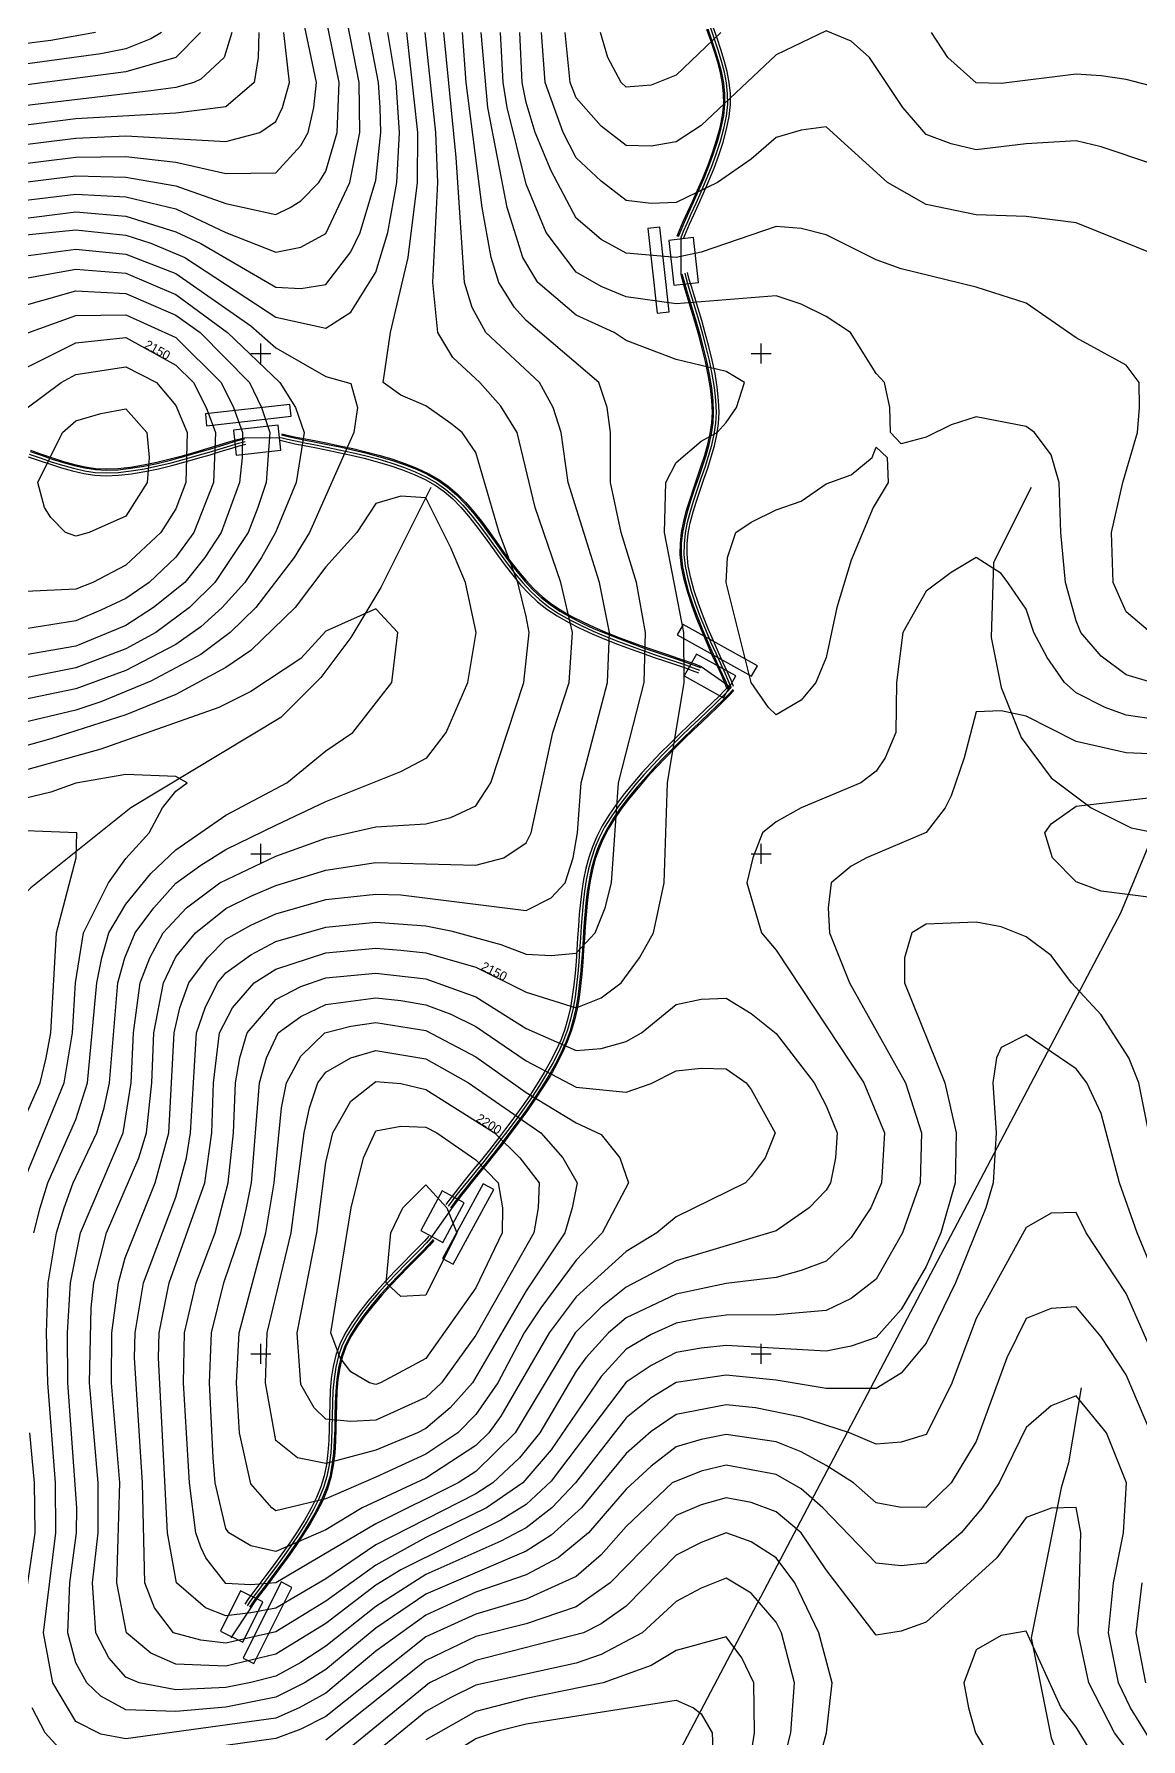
# Model space of a CAD drawing. Header units: metres. Extents: x 732250 to 738810, y 4346021 to 4350226.
# Drawn here: x 735273 to 736380, y 4347115 to 4348819 of the extents above; entities that cross this region are included whole.
import ezdxf
from ezdxf.enums import TextEntityAlignment as Align

# ---------------------------------------------------------------- set-up
doc = ezdxf.new("R2010")
doc.units = ezdxf.units.M
for name, color, linetype in [('BLADE-LAYDOWN', 252, 'Continuous'), ('CRANE-HARDSTAND', 30, 'Continuous'), ('GRID-COORDINATES', 8, 'Continuous'), ('LICENCE-AREA-BOUNDARY', 1, 'Continuous'), ('MV-CABLE-33KV', 1, 'Continuous'), ('ROAD-ACCESS-5.5M', 41, 'Continuous'), ('STREAM', 150, 'Continuous'), ('TOPO-CONTOUR-MAJOR', 8, 'Continuous'), ('TOPO-CONTOUR-MINOR', 252, 'Continuous'), ('TOPO-TEXT', 8, 'Continuous'), ('TRACK-EDGE', 41, 'Continuous')]:
    doc.layers.add(name, color=color, linetype=linetype)

msp = doc.modelspace()

# ---------------------------------------------------------------- linework, layer by layer
at = {"layer": 'BLADE-LAYDOWN'}
for points in [[(735908.1, 4348541.7), (735898.7, 4348626.2), (735886.8, 4348624.9), (735896.2, 4348540.4)], [(735445.7, 4348427.9), (735530.2, 4348437.3), (735528.9, 4348449.2), (735444.4, 4348439.8)], [(735916.3, 4348218.7), (735990.6, 4348177.4), (735996.5, 4348187.9), (735922.2, 4348229.2)], [(735722.3, 4347670.1), (735681.6, 4347595.4), (735692.1, 4347589.7), (735732.8, 4347664.3)], [(735520.3, 4347271.9), (735482.3, 4347195.9), (735493, 4347190.5), (735531, 4347266.5)]]:
    msp.add_lwpolyline(points, close=True, dxfattribs=at)
at = {"layer": 'CRANE-HARDSTAND'}
for points in [[(735937.6, 4348571.2), (735932.6, 4348615.9), (735907.7, 4348613.1), (735912.7, 4348568.4)], [(735475.2, 4348398.4), (735519.9, 4348403.4), (735517.1, 4348428.3), (735472.4, 4348423.3)], [(735923.3, 4348177.7), (735962.6, 4348155.8), (735974.8, 4348177.7), (735935.4, 4348199.5)], [(735681.3, 4347662.8), (735659.7, 4347623.3), (735681.7, 4347611.3), (735703.2, 4347650.8)], [(735479.6, 4347263.2), (735459.5, 4347222.9), (735481.9, 4347211.8), (735502, 4347252)]]:
    msp.add_lwpolyline(points, close=True, dxfattribs=at)
at = {"layer": 'GRID-COORDINATES'}
for p, q in [((735500, 4348490), (735500, 4348510)), ((736000, 4348490), (736000, 4348510)), ((735490, 4348500), (735510, 4348500)), ((735990, 4348500), (736010, 4348500)), ((735500, 4347990), (735500, 4348010)), ((736000, 4347990), (736000, 4348010)), ((735490, 4348000), (735510, 4348000)), ((735990, 4348000), (736010, 4348000)), ((735490, 4347500), (735510, 4347500)), ((735500, 4347490), (735500, 4347510)), ((735990, 4347500), (736010, 4347500)), ((736000, 4347490), (736000, 4347510))]:
    msp.add_line(p, q, dxfattribs=at)
at = {"layer": 'LICENCE-AREA-BOUNDARY'}
msp.add_lwpolyline([(734285.3, 4348932.5), (734085.3, 4347582.5), (734070, 4347466), (734085.3, 4347349.5), (734130.3, 4347241), (734201.8, 4347147.8), (734295, 4347076.3), (734403.5, 4347031.3), (735353.5, 4346781.3), (735470, 4346766), (735586.5, 4346781.3), (735695, 4346826.3), (735788.2, 4346897.8), (735859.7, 4346991), (736359.7, 4347941), (736404.7, 4348049.5)], dxfattribs=at)
at = {"layer": 'MV-CABLE-33KV'}
for points in [[(735916.3, 4348617.5), (735918.8, 4348623.9), (735922.3, 4348632), (735926.6, 4348641.4), (735931.4, 4348651.9), (735936.5, 4348663.2), (735941.7, 4348675.3), (735946.7, 4348687.8), (735951.5, 4348700.5), (735955.6, 4348713.3), (735959, 4348725.9), (735961.5, 4348738), (735962.7, 4348749.4), (735962.6, 4348759.6), (735961.5, 4348770), (735959.5, 4348780.5), (735956.7, 4348791.2), (735953.4, 4348802.1), (735949.7, 4348813), (735945.9, 4348824)], [(735966.3, 4348164.5), (735963.8, 4348170.9), (735960.4, 4348178.8), (735956.1, 4348188.1), (735951.3, 4348198.6), (735946.2, 4348210), (735941, 4348222.2), (735935.8, 4348234.9), (735931, 4348247.9), (735926.7, 4348261), (735923.2, 4348274), (735920.6, 4348286.8), (735919.3, 4348299), (735919.4, 4348310.1), (735920.6, 4348321.2), (735922.7, 4348332.3), (735925.6, 4348343.4), (735929, 4348354.5), (735932.7, 4348365.6), (735936.5, 4348376.6), (735940.3, 4348387.6), (735943.8, 4348398.5), (735946.8, 4348409.4), (735949.2, 4348420.1), (735950.8, 4348430.7), (735951.4, 4348441.2), (735950.9, 4348453), (735949.5, 4348465.5), (735947.3, 4348478.6), (735944.5, 4348492), (735941.3, 4348505.3), (735937.8, 4348518.5), (735934.2, 4348531.2), (735930.6, 4348543.1), (735927.3, 4348554.1), (735924.3, 4348564), (735921.8, 4348572.5), (735920.1, 4348579.2), (735920, 4348616)], [(735521, 4348419.9), (735527.4, 4348418.2), (735535.3, 4348416.5), (735544.6, 4348414.6), (735555.2, 4348412.6), (735566.7, 4348410.3), (735578.9, 4348407.8), (735591.7, 4348405), (735604.8, 4348401.9), (735618, 4348398.4), (735631, 4348394.6), (735643.7, 4348390.2), (735655.9, 4348385.4), (735667.3, 4348380.1), (735677.8, 4348374.1), (735687.3, 4348367.3), (735696.3, 4348359.6), (735704.7, 4348351), (735712.7, 4348341.9), (735720.4, 4348332.3), (735727.8, 4348322.3), (735735.1, 4348312.2), (735742.3, 4348302.2), (735749.6, 4348292.2), (735757.1, 4348282.6), (735764.7, 4348273.4), (735772.7, 4348264.8), (735781, 4348257), (735789.8, 4348250), (735799.5, 4348243.7), (735810.2, 4348237.5), (735821.7, 4348231.7), (735833.8, 4348226.1), (735846.2, 4348220.8), (735858.8, 4348215.8), (735871.4, 4348211.1), (735883.6, 4348206.8), (735895.4, 4348202.7), (735906.5, 4348199), (735916.7, 4348195.6), (735925.9, 4348192.5), (735933.7, 4348189.7), (735940, 4348187.2), (735970, 4348166)], [(735269.6, 4348403.3), (735280.6, 4348399.5), (735291.6, 4348395.7), (735302.5, 4348392.2), (735313.4, 4348389.2), (735324.1, 4348386.8), (735334.7, 4348385.2), (735345.2, 4348384.6), (735357, 4348385.1), (735369.5, 4348386.5), (735382.6, 4348388.7), (735396, 4348391.5), (735409.3, 4348394.7), (735422.5, 4348398.2), (735435.2, 4348401.8), (735447.1, 4348405.4), (735458.1, 4348408.7), (735468, 4348411.7), (735476.5, 4348414.2), (735483.2, 4348415.9), (735520, 4348416)], [(735972.9, 4348163.3), (735968.4, 4348158.4), (735962.8, 4348152.7), (735956.2, 4348146.3), (735948.8, 4348139.2), (735940.7, 4348131.6), (735932.1, 4348123.4), (735923.1, 4348114.7), (735913.8, 4348105.5), (735904.5, 4348096), (735895.1, 4348086.2), (735885.9, 4348076.2), (735877, 4348065.9), (735868.5, 4348055.6), (735860.6, 4348045.1), (735853.4, 4348034.7), (735847.1, 4348024.4), (735841.8, 4348014.2), (735837.7, 4348004.5), (735834.3, 4347994.4), (735831.5, 4347983.9), (735829.3, 4347973), (735827.5, 4347961.9), (735826.1, 4347950.5), (735825, 4347938.9), (735824.2, 4347927.2), (735823.4, 4347915.4), (735822.6, 4347903.5), (735821.8, 4347891.6), (735820.8, 4347879.7), (735819.6, 4347867.9), (735818, 4347856.3), (735816, 4347844.8), (735813.4, 4347833.5), (735810.2, 4347822.5), (735806.3, 4347811.9), (735801.3, 4347800.7), (735795.5, 4347789.3), (735789, 4347777.7), (735781.9, 4347766.2), (735774.3, 4347754.6), (735766.4, 4347743.2), (735758.3, 4347731.9), (735750, 4347720.8), (735741.8, 4347710.1), (735733.6, 4347699.7), (735725.8, 4347689.9), (735718.3, 4347680.6), (735711.3, 4347671.9), (735704.8, 4347664), (735699.2, 4347656.8), (735694.4, 4347650.6), (735690.5, 4347645.2), (735670, 4347616)], [(735673, 4347613.3), (735668.4, 4347608.2), (735662.4, 4347601.9), (735655.3, 4347594.7), (735647.3, 4347586.7), (735638.7, 4347577.9), (735629.8, 4347568.5), (735620.8, 4347558.6), (735612.1, 4347548.4), (735603.8, 4347538), (735596.4, 4347527.6), (735590, 4347517.2), (735585, 4347507.1), (735581.3, 4347496.8), (735578.7, 4347485.9), (735577, 4347474.5), (735576, 4347462.6), (735575.5, 4347450.4), (735575.2, 4347438), (735575, 4347425.5), (735574.5, 4347413), (735573.7, 4347400.6), (735572.2, 4347388.4), (735569.9, 4347376.4), (735566.4, 4347364.9), (735561.7, 4347353.5), (735555.9, 4347341.9), (735549.2, 4347330.2), (735541.9, 4347318.6), (735534.3, 4347307.1), (735526.4, 4347296), (735518.7, 4347285.4), (735511.3, 4347275.5), (735504.4, 4347266.4), (735498.3, 4347258.4), (735493.2, 4347251.5), (735489.4, 4347245.9), (735470, 4347216)]]:
    msp.add_lwpolyline(points, dxfattribs=at)
at = {"layer": 'ROAD-ACCESS-5.5M'}
for points in [[(735920, 4348616), (735922.5, 4348622.4), (735926, 4348630.4), (735930.2, 4348639.7), (735935, 4348650.2), (735940.1, 4348661.6), (735945.3, 4348673.7), (735950.5, 4348686.3), (735955.2, 4348699.2), (735959.5, 4348712.2), (735962.9, 4348724.9), (735965.4, 4348737.4), (735966.7, 4348749.2), (735966.6, 4348759.8), (735965.5, 4348770.6), (735963.4, 4348781.4), (735960.5, 4348792.3), (735957.2, 4348803.3), (735953.5, 4348814.3), (735949.7, 4348825.3)], [(735970, 4348166), (735967.5, 4348172.4), (735964, 4348180.4), (735959.8, 4348189.7), (735955, 4348200.2), (735949.9, 4348211.6), (735944.7, 4348223.7), (735939.5, 4348236.3), (735934.8, 4348249.2), (735930.5, 4348262.2), (735927.1, 4348274.9), (735924.6, 4348287.4), (735923.3, 4348299.2), (735923.4, 4348309.8), (735924.5, 4348320.6), (735926.6, 4348331.4), (735929.5, 4348342.3), (735932.8, 4348353.3), (735936.5, 4348364.3), (735940.3, 4348375.3), (735944.1, 4348386.4), (735947.6, 4348397.4), (735950.7, 4348408.4), (735953.1, 4348419.4), (735954.8, 4348430.3), (735955.4, 4348441.1), (735954.9, 4348453.3), (735953.4, 4348466.1), (735951.3, 4348479.4), (735948.4, 4348492.9), (735945.2, 4348506.3), (735941.7, 4348519.5), (735938, 4348532.3), (735934.5, 4348544.3), (735931.1, 4348555.3), (735928.1, 4348565.1), (735925.7, 4348573.5), (735924, 4348580.2)], [(735268.3, 4348399.5), (735279.3, 4348395.7), (735290.4, 4348391.9), (735301.4, 4348388.4), (735312.4, 4348385.3), (735323.4, 4348382.9), (735334.3, 4348381.2), (735345.1, 4348380.6), (735357.3, 4348381.1), (735370.1, 4348382.6), (735383.4, 4348384.7), (735396.9, 4348387.6), (735410.3, 4348390.8), (735423.5, 4348394.3), (735436.3, 4348398), (735448.3, 4348401.5), (735459.3, 4348404.9), (735469.1, 4348407.9), (735477.5, 4348410.3), (735484.2, 4348412)], [(735520, 4348416), (735526.4, 4348414.3), (735534.4, 4348412.6), (735543.8, 4348410.7), (735554.4, 4348408.7), (735565.9, 4348406.4), (735578.1, 4348403.9), (735590.8, 4348401.1), (735603.8, 4348398), (735616.9, 4348394.6), (735629.8, 4348390.8), (735642.4, 4348386.5), (735654.3, 4348381.8), (735665.5, 4348376.5), (735675.6, 4348370.8), (735684.9, 4348364.2), (735693.5, 4348356.7), (735701.8, 4348348.3), (735709.6, 4348339.3), (735717.2, 4348329.8), (735724.6, 4348320), (735731.8, 4348309.9), (735739.1, 4348299.8), (735746.4, 4348289.8), (735753.9, 4348280.1), (735761.7, 4348270.8), (735769.8, 4348262), (735778.4, 4348254), (735787.5, 4348246.8), (735797.4, 4348240.2), (735808.3, 4348234), (735820, 4348228.1), (735832.2, 4348222.4), (735844.7, 4348217.1), (735857.4, 4348212.1), (735870, 4348207.4), (735882.3, 4348203), (735894.1, 4348198.9), (735905.2, 4348195.2), (735915.4, 4348191.8), (735924.5, 4348188.7), (735932.3, 4348185.9), (735938.5, 4348183.5)], [(735970, 4348166), (735965.5, 4348161.2), (735959.9, 4348155.5), (735953.4, 4348149.2), (735946, 4348142.1), (735938, 4348134.5), (735929.3, 4348126.2), (735920.3, 4348117.5), (735911, 4348108.4), (735901.6, 4348098.8), (735892.2, 4348088.9), (735882.9, 4348078.8), (735873.9, 4348068.5), (735865.4, 4348058), (735857.4, 4348047.5), (735850.1, 4348036.9), (735843.6, 4348026.4), (735838.2, 4348015.9), (735833.9, 4348005.9), (735830.5, 4347995.5), (735827.6, 4347984.8), (735825.3, 4347973.7), (735823.6, 4347962.4), (735822.2, 4347950.9), (735821.1, 4347939.3), (735820.2, 4347927.5), (735819.4, 4347915.6), (735818.6, 4347903.7), (735817.8, 4347891.9), (735816.8, 4347880.1), (735815.6, 4347868.4), (735814, 4347856.9), (735812.1, 4347845.6), (735809.6, 4347834.5), (735806.4, 4347823.8), (735802.6, 4347813.4), (735797.7, 4347802.4), (735792, 4347791.2), (735785.6, 4347779.8), (735778.5, 4347768.3), (735771, 4347756.8), (735763.1, 4347745.5), (735755, 4347734.2), (735746.8, 4347723.2), (735738.6, 4347712.5), (735730.5, 4347702.2), (735722.7, 4347692.4), (735715.2, 4347683.1), (735708.1, 4347674.4), (735701.7, 4347666.5), (735696, 4347659.3), (735691.1, 4347653), (735687.2, 4347647.6)], [(735670, 4347616), (735665.5, 4347610.9), (735659.5, 4347604.7), (735652.4, 4347597.5), (735644.4, 4347589.5), (735635.8, 4347580.6), (735626.8, 4347571.2), (735617.8, 4347561.3), (735609, 4347551), (735600.6, 4347540.4), (735593.1, 4347529.8), (735586.5, 4347519.1), (735581.3, 4347508.6), (735577.5, 4347497.9), (735574.8, 4347486.6), (735573.1, 4347474.9), (735572, 4347462.9), (735571.5, 4347450.6), (735571.2, 4347438.1), (735571, 4347425.6), (735570.5, 4347413.2), (735569.7, 4347401), (735568.3, 4347389), (735566, 4347377.4), (735562.6, 4347366.3), (735558, 4347355.2), (735552.3, 4347343.8), (735545.8, 4347332.3), (735538.6, 4347320.7), (735531, 4347309.4), (735523.2, 4347298.3), (735515.5, 4347287.8), (735508.1, 4347277.9), (735501.2, 4347268.8), (735495.1, 4347260.8), (735490, 4347253.8), (735486.1, 4347248.2)]]:
    msp.add_lwpolyline(points, dxfattribs=at)
at = {"layer": 'STREAM'}
for points in [[(735670, 4348366), (735620, 4348266), (735590, 4348216), (735560, 4348176), (735520, 4348136), (735370, 4348046), (735270, 4347966), (735120, 4347816), (735040, 4347716), (735010, 4347666), (734850, 4347266), (734840, 4347216), (734800, 4347116), (734790, 4347066), (734730, 4346916), (734670, 4346816), (734630, 4346716), (734600, 4346566), (734560, 4346466), (734500, 4346366), (734420, 4346266)], [(736270, 4348366), (736232.5, 4348291), (736230, 4348216), (736240, 4348166), (736260, 4348116), (736290, 4348076), (736330, 4348046), (736370, 4348026), (736420, 4348016)], [(736320, 4347466), (736307.5, 4347391), (736300, 4347366), (736270, 4347216), (736290, 4347116), (736350, 4346966), (736360, 4346916), (736360, 4346866), (736330, 4346716), (736290, 4346616), (736260, 4346566), (736220, 4346516), (735970, 4346266), (735850, 4346116)]]:
    msp.add_lwpolyline(points, dxfattribs=at)
at = {"layer": 'TOPO-CONTOUR-MAJOR'}
for points in [[(734893.1, 4348871), (735065, 4348745.5), (735115, 4348721.2), (735165, 4348706.5), (735215, 4348702.9), (735315, 4348715.2), (735365, 4348717.5), (735465, 4348711.9), (735499, 4348721), (735515, 4348732), (735521.7, 4348746), (735528.6, 4348771), (735522.8, 4348821)], [(734790, 4348821.8), (734815, 4348794.3), (734840, 4348776.8), (734915, 4348738.5), (734940.1, 4348721), (735015, 4348660.6), (735065, 4348633.6), (735115, 4348615.7), (735165, 4348606.8), (735215, 4348609.1), (735265, 4348618.8), (735315, 4348623.8), (735365, 4348618.2), (735390, 4348610.5), (735424, 4348596), (735515, 4348536.3), (735565, 4348525.5), (735590, 4348541.3), (735615, 4348581.5), (735627, 4348621), (735636, 4348671), (735638.6, 4348721), (735635.2, 4348771), (735626.9, 4348821)], [(735334.5, 4348821), (735290, 4348813.1), (735215, 4348803.7), (735190, 4348804.9), (735165, 4348807.3), (735123.9, 4348821)], [(736390, 4348134.7), (736365, 4348138.5), (736344, 4348146), (736315, 4348160.9), (736303.3, 4348171), (736286.1, 4348196), (736272.9, 4348221), (736265, 4348244.4), (736246.9, 4348271), (736240, 4348280.1), (736215, 4348296), (736190, 4348281.1), (736165, 4348262.5), (736141.8, 4348221), (736135.6, 4348171), (736134.9, 4348121), (736124, 4348096), (736115, 4348082.5), (736099.8, 4348071), (736040, 4348045.8), (736015, 4348031.8), (736001.6, 4348021), (735991.7, 4347996), (735985.9, 4347971), (736000.5, 4347921), (736015, 4347903.4), (736102.8, 4347771), (736123.4, 4347721), (736120.6, 4347671), (736109.9, 4347646), (736090, 4347616.3), (736065, 4347592.8), (736040, 4347583.2), (736015, 4347576.4), (735965, 4347570.4), (735915, 4347559.8), (735865, 4347535.9), (735847.4, 4347521), (735824.9, 4347496), (735815, 4347482.8), (735778.8, 4347421), (735758.4, 4347396), (735731.8, 4347371), (735715, 4347360.1), (735615, 4347309), (735565, 4347275.2), (735515, 4347245.9), (735490, 4347241.1), (735465, 4347238), (735444.7, 4347246), (735415.4, 4347271), (735406.7, 4347321), (735397.6, 4347496), (735398.3, 4347521), (735408.3, 4347571), (735443.8, 4347671), (735451, 4347721), (735452.5, 4347771), (735458.7, 4347821), (735471.5, 4347846), (735493.3, 4347871), (735515, 4347884.7), (735565, 4347900.8), (735615, 4347905.4), (735640, 4347903.7), (735665, 4347901), (735715, 4347886.6), (735765, 4347861.4), (735815, 4347846), (735840, 4347855.8), (735860.3, 4347871), (735878.4, 4347896), (735892.5, 4347921), (735903.2, 4347971), (735906.4, 4348071), (735923.1, 4348171), (735922.8, 4348221), (735903.6, 4348321), (735904.9, 4348371), (735915, 4348391.1), (735940, 4348412.4), (735956.1, 4348421), (735965, 4348431.1), (735975.5, 4348446), (735983.5, 4348471), (735965, 4348482.1), (735915, 4348494.2), (735865, 4348513.1), (735853, 4348521), (735815, 4348538.3), (735776.8, 4348571), (735761.8, 4348596), (735746.3, 4348646), (735726.8, 4348746), (735720.3, 4348821)], [(735959.9, 4348821), (735915, 4348778.4), (735890, 4348768.2), (735865, 4348766.4), (735860, 4348771), (735846.9, 4348796), (735839.5, 4348821)], [(736415, 4348761), (736365, 4348774), (736340, 4348777.6), (736315, 4348779.4), (736240, 4348769.9), (736215, 4348770.5), (736186.7, 4348796), (736170.3, 4348821)], [(735265, 4348485.6), (735315, 4348510.7), (735365, 4348515.9), (735415, 4348488.4), (735432.5, 4348471), (735445.2, 4348446), (735454.5, 4348421), (735452.4, 4348371), (735433, 4348321), (735415, 4348296.4), (735388.2, 4348271), (735365, 4348255.2), (735340, 4348243.5), (735315, 4348232.8), (735265, 4348224.8)], [(736389.6, 4347421), (736365, 4347478.9), (736340, 4347516.9), (736315, 4347547.1), (736290, 4347545.3), (736265, 4347535.2), (736245.6, 4347496), (736215, 4347412.4), (736190, 4347371.2), (736165, 4347346.7), (736140, 4347346.4), (736115, 4347351), (736092.3, 4347371), (736065, 4347388.2), (736040, 4347402.1), (736015, 4347411.9), (735965, 4347419.2), (735940, 4347414.5), (735915, 4347407), (735890, 4347387.8), (735865, 4347364.7), (735827.5, 4347321), (735797.1, 4347296), (735765, 4347279.1), (735715, 4347261.8), (735665, 4347238.9), (735615, 4347202.8), (735565, 4347160.9), (735538.3, 4347146), (735515, 4347135.8), (735365, 4347115.1), (735340, 4347119.9), (735315, 4347132.6), (735291.8, 4347171), (735282.7, 4347221), (735294.9, 4347321), (735294.5, 4347371), (735286.8, 4347471), (735285.6, 4347521), (735287.4, 4347571), (735295.6, 4347621), (735303.3, 4347646), (735312.3, 4347671), (735336, 4347721), (735343.3, 4347746), (735348.7, 4347771), (735357, 4347871), (735363.8, 4347896), (735374.1, 4347921), (735392.9, 4347946), (735415, 4347970.5), (735440, 4347988.6), (735465, 4348004.3), (735515, 4348028.5), (735565, 4348052.3), (735640, 4348082.2), (735665.8, 4348096), (735685.1, 4348121), (735706.7, 4348171), (735715.2, 4348221), (735704.6, 4348271), (735690, 4348305.9), (735665, 4348355.8), (735640, 4348357.3), (735615, 4348350), (735595.8, 4348321), (735565, 4348286.7), (735534.2, 4348246), (735490, 4348203.3), (735465, 4348186.1), (735415, 4348159), (735365, 4348138.7), (735290, 4348114.8), (735165, 4348079.9)], [(736384.6, 4347171), (736375.1, 4347221), (736381.1, 4347271)], [(735970.3, 4346971), (735993.6, 4347121), (735992.8, 4347171), (735980.9, 4347196), (735965, 4347217), (735915, 4347203.5), (735890, 4347188.5), (735842.2, 4347171), (735765, 4347155.5), (735715, 4347142.6), (735665, 4347114)]]:
    msp.add_lwpolyline(points, dxfattribs=at)
msp.add_lwpolyline([(735540, 4347469.3), (735536.3, 4347521), (735555.8, 4347621), (735565, 4347691.4), (735571.8, 4347721), (735590, 4347752.5), (735615, 4347772.4), (735640, 4347770.3), (735665, 4347764.2), (735733.5, 4347721), (735758.7, 4347696), (735778.1, 4347671), (735777.3, 4347646), (735772.9, 4347621), (735715, 4347518.7), (735680.4, 4347471), (735665, 4347456.3), (735615, 4347433.7), (735590, 4347432.5), (735565, 4347434.8), (735553.3, 4347446)], close=True, dxfattribs=at)
at = {"layer": 'TOPO-CONTOUR-MINOR'}
for points in [[(735439.5, 4348821), (735414.9, 4348796), (735365, 4348781.7), (735215, 4348762.1), (735165, 4348767), (735115, 4348783.1), (735065, 4348812.2), (734957.1, 4348896)], [(735497.8, 4348821), (735497.1, 4348796), (735493.3, 4348771), (735465, 4348746.6), (735415, 4348740.3), (735315, 4348734.8), (735215, 4348722), (735165, 4348726.8), (735115, 4348742), (735065, 4348767.9), (734915, 4348878.6)], [(734893, 4348846), (734965, 4348797.4), (735040, 4348739.8), (735065, 4348723.1), (735115, 4348699.7), (735165, 4348686.2), (735190, 4348684.6), (735215, 4348684), (735315, 4348696.4), (735365, 4348696.9), (735415, 4348691.5), (735465, 4348680.1), (735515, 4348680.7), (735540, 4348708), (735547.1, 4348721), (735553, 4348746), (735555.6, 4348771), (735534.4, 4348871)], [(734893.8, 4348821), (734965, 4348774.9), (735040, 4348716.3), (735065, 4348700.4), (735090, 4348688.6), (735115, 4348678), (735165, 4348666), (735215, 4348665.4), (735315, 4348677.7), (735365, 4348676.4), (735415, 4348667.6), (735465, 4348650.1), (735515, 4348639), (735529.2, 4348646), (735540, 4348652.7), (735557.8, 4348671), (735565, 4348682.2), (735576.2, 4348721), (735578.1, 4348771), (735558, 4348871)], [(735470.9, 4348821), (735463.1, 4348796), (735440, 4348774.4), (735432.9, 4348771), (735415, 4348765.9), (735390, 4348762.5), (735215, 4348742), (735165, 4348746.9), (735115, 4348762.7), (735065, 4348789.9), (734957.1, 4348871)], [(734858.2, 4348821), (734940, 4348769.5), (735034.9, 4348696), (735065, 4348677.6), (735090, 4348666.5), (735115, 4348656.9), (735165, 4348646.6), (735215, 4348647.2), (735315, 4348659.5), (735365, 4348656.7), (735415, 4348644.6), (735465, 4348621), (735515, 4348601.2), (735540, 4348606.4), (735565, 4348620), (735588.9, 4348671), (735598.9, 4348721), (735598.3, 4348771), (735583.4, 4348846)], [(735400.6, 4348821), (735390, 4348814.8), (735365, 4348804.6), (735340, 4348799.8), (735215, 4348782.7), (735165, 4348787), (735115, 4348803.5), (735085.5, 4348821)], [(735215, 4348629), (735315, 4348641.6), (735365, 4348637.4), (735415, 4348621.8), (735440, 4348610), (735515, 4348566.5), (735540, 4348565.2), (735565, 4348568.9), (735590, 4348601.7), (735599.2, 4348621), (735615, 4348673.3), (735619.8, 4348721), (735619.1, 4348746), (735617.6, 4348771), (735607.7, 4348821)], [(736404.5, 4347471), (736365, 4347560.2), (736325, 4347621), (736315, 4347641.3), (736290, 4347640.7), (736265, 4347626.2), (736215, 4347535.3), (736190, 4347469.1), (736165, 4347419.4), (736140, 4347411.7), (736115, 4347409.8), (736088.5, 4347421), (736040, 4347436.6), (735994.6, 4347446), (735965, 4347448.9), (735915, 4347439.5), (735890, 4347422.2), (735865, 4347400.4), (735820.5, 4347346), (735790, 4347318.6), (735765, 4347302.7), (735665, 4347259.8), (735615, 4347225.9), (735565, 4347184.4), (735543.4, 4347171), (735515, 4347156.7), (735465, 4347146.8), (735415, 4347142.5), (735365, 4347144.1), (735340, 4347157.9), (735326, 4347171), (735315, 4347191), (735307, 4347221), (735308.8, 4347271), (735315.7, 4347321), (735316, 4347346), (735307, 4347471), (735306.4, 4347521), (735309.5, 4347571), (735319.4, 4347621), (735362.1, 4347721), (735370.3, 4347771), (735372.5, 4347821), (735379.3, 4347871), (735388.9, 4347896), (735402.1, 4347921), (735425.6, 4347946), (735458.8, 4347971), (735515, 4347997.4), (735565, 4348015.5), (735615, 4348027), (735665, 4348029.9), (735690, 4348036.2), (735715, 4348047.7), (735730, 4348071), (735762.8, 4348171), (735768.2, 4348221), (735765, 4348237.1), (735756.7, 4348271), (735738.2, 4348321), (735715, 4348401.1), (735701.2, 4348421), (735690, 4348430), (735665, 4348447.6), (735640, 4348458.5), (735622.1, 4348471), (735629.6, 4348521), (735647.2, 4348596), (735656.6, 4348671), (735656.8, 4348721), (735645.7, 4348821)], [(736427.6, 4347496), (736376.1, 4347621), (736358.4, 4347671), (736340, 4347740.3), (736325.6, 4347771), (736315, 4347784.8), (736265, 4347819), (736240, 4347806.4), (736235.5, 4347796), (736231.9, 4347771), (736235.1, 4347721), (736232.1, 4347671), (736224.7, 4347646), (736194.3, 4347571), (736165, 4347510.7), (736140, 4347480.8), (736115, 4347465.4), (736065, 4347465.5), (736015, 4347473.8), (735965, 4347478.6), (735915, 4347471.4), (735890, 4347456.1), (735865, 4347436.1), (735814.5, 4347371), (735790.9, 4347346), (735765, 4347326.2), (735740, 4347312.7), (735665, 4347279.5), (735615, 4347247.4), (735565, 4347207.7), (735540, 4347191.5), (735515, 4347177.9), (735490, 4347171.3), (735465, 4347166.3), (735415, 4347164.2), (735378.3, 4347171), (735365, 4347176.7), (735347.9, 4347196), (735334.8, 4347221), (735331.7, 4347271), (735337.2, 4347321), (735337.2, 4347371), (735328.4, 4347471), (735330.3, 4347546), (735333, 4347571), (735345.6, 4347621), (735377.8, 4347696), (735385.5, 4347721), (735390.8, 4347771), (735392.8, 4347821), (735402.5, 4347871), (735415, 4347896.8), (735434.5, 4347921), (735465, 4347945.2), (735490, 4347957.6), (735515, 4347968.2), (735565, 4347983.6), (735615, 4347991.1), (735715, 4347988.6), (735742.7, 4347996), (735765, 4348011), (735770.3, 4348021), (735791.8, 4348121), (735808.3, 4348171), (735811.6, 4348221), (735799.8, 4348271), (735774, 4348346), (735756.3, 4348421), (735740, 4348447.5), (735719, 4348471), (735692, 4348496), (735676.7, 4348521), (735671.9, 4348571), (735677, 4348671), (735675, 4348721), (735664.3, 4348821)], [(736397.6, 4347671), (736377.8, 4347771), (736367.9, 4347796), (736340, 4347838.9), (736310.4, 4347871), (736290, 4347898.2), (736265, 4347916.8), (736240, 4347926.8), (736215, 4347931.5), (736165, 4347929.4), (736150.9, 4347921), (736143.6, 4347896), (736143.3, 4347871), (736183.7, 4347771), (736195, 4347721), (736194, 4347671), (736179.7, 4347621), (736165, 4347587.2), (736140, 4347544.4), (736115, 4347516.3), (736090, 4347507.6), (736065, 4347502.6), (735965, 4347508.2), (735940, 4347505.7), (735915, 4347501.3), (735890, 4347488.4), (735865, 4347471.7), (735790, 4347372.6), (735765, 4347349.5), (735740, 4347333.7), (735640, 4347284.1), (735615, 4347268.7), (735565, 4347230.4), (735515, 4347199.8), (735465, 4347187.8), (735415, 4347189.9), (735390, 4347200.6), (735365.6, 4347221), (735355.9, 4347271), (735359, 4347371), (735350.7, 4347471), (735350.9, 4347521), (735357.4, 4347571), (735364.2, 4347596), (735394.2, 4347671), (735408, 4347721), (735413.2, 4347821), (735419, 4347846), (735427.9, 4347871), (735446.4, 4347896), (735465, 4347914.4), (735490, 4347928.6), (735515, 4347940), (735565, 4347954.1), (735615, 4347959.6), (735640, 4347958.8), (735765, 4347943.3), (735790, 4347955.9), (735804.2, 4347971), (735812, 4347996), (735816.4, 4348021), (735820.3, 4348071), (735846.6, 4348171), (735848.6, 4348221), (735838.6, 4348271), (735807, 4348371), (735800, 4348421), (735792, 4348446), (735778.6, 4348471), (735725, 4348521), (735711.2, 4348546), (735703.5, 4348571), (735695.2, 4348696), (735682.9, 4348821)], [(736465, 4348096.6), (736365, 4348100.8), (736315, 4348112.2), (736265, 4348137.4), (736240, 4348142.8), (736215, 4348141.7), (736203, 4348096), (736190, 4348057.7), (736184.1, 4348046), (736165, 4348021.2), (736105.3, 4347996), (736090, 4347987.6), (736070.2, 4347971), (736067.1, 4347946), (736068.4, 4347921), (736088.4, 4347871), (736144.4, 4347771), (736160.4, 4347721), (736159.1, 4347671), (736141.3, 4347621), (736115, 4347574.6), (736090, 4347555.4), (736065, 4347543.3), (736015, 4347539), (735965, 4347538.6), (735940, 4347535.3), (735915, 4347530.6), (735890, 4347519.4), (735865, 4347504.7), (735840, 4347477.4), (735790, 4347403.9), (735761.7, 4347371), (735725.6, 4347346), (735665, 4347316.5), (735615, 4347288.8), (735565, 4347252.6), (735515, 4347222.1), (735465, 4347210.7), (735440, 4347213.7), (735412.5, 4347221), (735393.6, 4347246), (735383.8, 4347271), (735381.4, 4347371), (735373.6, 4347496), (735374.1, 4347521), (735382.6, 4347571), (735415, 4347656.6), (735425.5, 4347696), (735429.7, 4347721), (735435.6, 4347821), (735444.1, 4347846), (735456.5, 4347871), (735465, 4347880.9), (735490, 4347898.9), (735515, 4347912.1), (735565, 4347926.5), (735615, 4347931.5), (735665, 4347928), (735690, 4347922.9), (735740, 4347909.2), (735765, 4347899.4), (735790, 4347898.1), (735815, 4347900.4), (735834.2, 4347921), (735844.3, 4347946), (735850.6, 4347971), (735857.4, 4348071), (735883.3, 4348171), (735884.6, 4348221), (735875.5, 4348271), (735860.3, 4348321), (735849.6, 4348371), (735849.4, 4348421), (735846.3, 4348446), (735837.7, 4348471), (735765, 4348532.9), (735753.4, 4348546), (735737.7, 4348571), (735730.3, 4348596), (735721.2, 4348646), (735705.1, 4348771), (735701.6, 4348821)], [(736390.7, 4348171), (736365, 4348178.8), (736340, 4348197.6), (736319.7, 4348221), (736315, 4348232.8), (736304.3, 4348271), (736299.6, 4348321), (736298.2, 4348371), (736290, 4348398.9), (736273.5, 4348421), (736265, 4348427.1), (736215, 4348436.8), (736190, 4348428.7), (736165, 4348416.5), (736140, 4348409.8), (736129.3, 4348421), (736128.9, 4348446), (736123.6, 4348471), (736115, 4348479.9), (736089.6, 4348521), (736065, 4348536.9), (736040, 4348549.4), (736015, 4348557.8), (735915, 4348549.6), (735865, 4348556.6), (735840, 4348567.1), (735815, 4348581.4), (735785.2, 4348621), (735765, 4348669.4), (735746.3, 4348746), (735742.1, 4348771), (735739.5, 4348821)], [(736389.3, 4348221), (736365, 4348241.7), (736352.2, 4348271), (736350.4, 4348321), (736361.6, 4348371), (736376.4, 4348421), (736378.5, 4348446), (736378.1, 4348471), (736365, 4348488.4), (736315, 4348515.8), (736265, 4348550.5), (736215, 4348566.3), (736140, 4348584.8), (736115, 4348593.8), (736065, 4348618.8), (736040, 4348625.1), (736015, 4348627.1), (735940, 4348601.5), (735915, 4348595.9), (735865, 4348600.2), (735840, 4348613.9), (735815, 4348635.5), (735790, 4348682.6), (735774.3, 4348721), (735765, 4348751.1), (735761.2, 4348771), (735758.7, 4348821)], [(736415, 4348590.5), (736315, 4348630.6), (736265, 4348637.1), (736215, 4348638.8), (736165, 4348649.1), (736126.4, 4348671), (736065, 4348726.5), (736040, 4348723.2), (736015, 4348716), (735990, 4348694.2), (735956.5, 4348671), (735915, 4348650.9), (735890, 4348650.1), (735865, 4348653.1), (735840, 4348672.2), (735815, 4348695.6), (735802.1, 4348721), (735784.1, 4348771), (735780.5, 4348821)], [(736446.5, 4348671), (736340, 4348706.6), (736315, 4348712.8), (736265, 4348709.8), (736215, 4348703.5), (736190, 4348709.5), (736165, 4348718.9), (736141.7, 4348746), (736108.3, 4348796), (736090, 4348812.3), (736065, 4348822.5), (736015, 4348798.6), (735940, 4348727.9), (735915, 4348711.8), (735890, 4348707.4), (735865, 4348708.1), (735840, 4348727.2), (735815, 4348755.7), (735809.3, 4348771), (735804.3, 4348821)], [(735265, 4348597.6), (735315, 4348604.4), (735365, 4348599.2), (735415, 4348580), (735490, 4348527.8), (735515, 4348505.7), (735565, 4348477), (735590, 4348470.2), (735596.6, 4348446), (735593, 4348421), (735548.4, 4348321), (735533.1, 4348296), (735495, 4348246), (735469.2, 4348221), (735440, 4348199.1), (735390, 4348172.5), (735340, 4348151.9), (735315, 4348143.6), (735215, 4348119.9)], [(735265, 4348575.4), (735315, 4348584.3), (735365, 4348580.2), (735415, 4348559.2), (735466.4, 4348521), (735518.9, 4348471), (735534.4, 4348446), (735543.1, 4348421), (735535.3, 4348371), (735514.5, 4348321), (735500.7, 4348296), (735483.9, 4348271), (735461.1, 4348246), (735440, 4348226.9), (735415, 4348209.2), (735365, 4348183.2), (735315, 4348164.7), (735215, 4348144.3)], [(735215, 4348534.3), (735315, 4348562.6), (735365, 4348560.1), (735415, 4348538.3), (735439.1, 4348521), (735488.5, 4348471), (735500.4, 4348446), (735509, 4348421), (735505.1, 4348371), (735497, 4348346), (735487.3, 4348321), (735453.9, 4348271), (735428.5, 4348246), (735394.8, 4348221), (735365, 4348204.8), (735315, 4348185.7), (735265, 4348175.8)], [(735215, 4348502), (735315, 4348538), (735365, 4348538.8), (735415, 4348516.2), (735460.2, 4348471), (735472.5, 4348446), (735481.7, 4348421), (735481.3, 4348396), (735478.7, 4348371), (735460.2, 4348321), (735444, 4348296), (735423.9, 4348271), (735392.5, 4348246), (735365, 4348228.1), (735315, 4348207.4), (735265, 4348198.9)], [(735265, 4348444.8), (735300.1, 4348471), (735315, 4348479.2), (735365, 4348486.7), (735395.4, 4348471), (735415, 4348448.1), (735426.3, 4348421), (735424.9, 4348371), (735415, 4348344.7), (735399.9, 4348321), (735365, 4348288.4), (735332, 4348271), (735315, 4348264.6), (735265, 4348262.1)], [(735272.9, 4347621), (735279.2, 4347646), (735286.9, 4347671), (735315, 4347734.2), (735326.4, 4347771), (735335.8, 4347871), (735340.9, 4347896), (735348, 4347921), (735365, 4347949.4), (735390, 4347980.2), (735415, 4348003.9), (735465, 4348038.6), (735525.7, 4348071), (735565, 4348102.7), (735592, 4348121), (735630.7, 4348171), (735636.7, 4348221), (735615, 4348244.8), (735565, 4348222.4), (735540, 4348195.1), (735490, 4348162), (735458, 4348146), (735340, 4348104.6), (735165, 4348055.8)], [(735262.4, 4347671), (735303.2, 4347771), (735311.7, 4347821), (735314.5, 4347871), (735322.5, 4347921), (735347.4, 4347971), (735365, 4347995.1), (735388.2, 4348021), (735401.7, 4348046), (735415, 4348062.5), (735426.3, 4348071), (735415, 4348077.1), (735365, 4348079.2), (735315, 4348070.5), (735290, 4348061.4), (735165, 4348031.5)], [(736390, 4347956.2), (736340, 4347962.6), (736315, 4347971.8), (736291.3, 4347996), (736283.8, 4348021), (736290, 4348029.7), (736315, 4348047.6), (736390, 4348056.1)], [(735257.3, 4347721), (735279.1, 4347771), (735285.2, 4347796), (735290, 4347821), (735295.6, 4347921), (735315.3, 4347996), (735315.9, 4348021), (735265, 4348023)], [(736390, 4347112.7), (736369.5, 4347146), (736357.4, 4347171), (736347.5, 4347221), (736352.3, 4347271), (736362.5, 4347321), (736365.4, 4347371), (736345.4, 4347421), (736315, 4347458.1), (736290, 4347448), (736265, 4347426.4), (736238.1, 4347371), (736221.2, 4347346), (736200.2, 4347321), (736165, 4347290.8), (736140, 4347288.1), (736115, 4347290.7), (736061.8, 4347346), (736040, 4347365.2), (736015, 4347379.5), (735965, 4347388.6), (735940, 4347382.8), (735911.3, 4347371), (735865, 4347327.3), (735840, 4347299), (735815, 4347277.3), (735765, 4347254.9), (735715, 4347239.9), (735665, 4347217.2), (735565, 4347137.3), (735540, 4347124.7), (735515, 4347115.3), (735415, 4347101.4)], [(735259.7, 4347221), (735274.1, 4347321), (735273.5, 4347371), (735269, 4347421)], [(736390, 4347072.9), (736353.4, 4347121), (736327.9, 4347171), (736317.1, 4347221), (736319.8, 4347321), (736315, 4347346.3), (736290, 4347345.6), (736265, 4347336.3), (736235.6, 4347296), (736165, 4347231.9), (736140, 4347222.7), (736115, 4347218.6), (736065, 4347284.1), (736040, 4347321), (736015, 4347342.1), (735990, 4347351.3), (735965, 4347356.2), (735940, 4347348.9), (735915, 4347338.4), (735849, 4347271), (735815, 4347247), (735765, 4347230.1), (735715, 4347217.3), (735665, 4347193.5), (735565, 4347113.7)], [(736038.6, 4347021), (736065.5, 4347121), (736071, 4347171), (736057.8, 4347221), (736033.8, 4347271), (736015, 4347296.1), (735990, 4347312), (735965, 4347320.9), (735940, 4347311.4), (735915, 4347298.6), (735865, 4347247.7), (735840, 4347230.1), (735822.5, 4347221), (735715, 4347193.3), (735668.6, 4347171), (735590, 4347106.8)], [(736015, 4347063), (736029.7, 4347121), (736033.3, 4347171), (736020.6, 4347221), (736015, 4347231.8), (735990, 4347260.7), (735965, 4347275.8), (735940, 4347265.8), (735915, 4347252.4), (735881.2, 4347221), (735840, 4347199.4), (735815, 4347190.8), (735715, 4347168.8), (735690, 4347156.5), (735665, 4347142.3), (735590, 4347081.1)], [(736333.7, 4347096), (736315, 4347126.7), (736300, 4347146), (736265, 4347222.9), (736240, 4347218.3), (736215, 4347204.2), (736202.9, 4347171), (736207.4, 4347146), (736214.3, 4347121), (736229.4, 4347096)], [(735315, 4347087.6), (735284.3, 4347121), (735271.2, 4347146)], [(735690, 4347099.7), (735715, 4347115.3), (735740, 4347123.8), (735765, 4347130), (735915, 4347153.9), (735932.5, 4347146), (735940, 4347140.1), (735951, 4347121), (735953.1, 4347071)]]:
    msp.add_lwpolyline(points, dxfattribs=at)
for points in [[(735290, 4348336.1), (735283.5, 4348346), (735277, 4348371), (735301.4, 4348421), (735315, 4348432.6), (735340, 4348440.2), (735365, 4348444.6), (735386, 4348421), (735388.3, 4348396), (735386.2, 4348371), (735365, 4348337.5), (735328.3, 4348321), (735315, 4348317.3), (735304.5, 4348321)], [(735990, 4348171.3), (735965.3, 4348271), (735966.5, 4348296), (735974.7, 4348321), (735990, 4348331.6), (736015, 4348343.7), (736040, 4348352.4), (736065, 4348369.6), (736090, 4348378.9), (736111, 4348396), (736115, 4348406.5), (736126.1, 4348396), (736127.1, 4348371), (736112.2, 4348346), (736090, 4348293.5), (736075.9, 4348246), (736065, 4348196.1), (736054.8, 4348171), (736040, 4348153.4), (736015, 4348138.9), (736007.5, 4348146), (735990.1, 4348171)], [(735440, 4347306.8), (735434.9, 4347321), (735428.5, 4347371), (735422.7, 4347471), (735423.4, 4347521), (735435.3, 4347571), (735454.1, 4347621), (735467.3, 4347671), (735472.5, 4347721), (735474.6, 4347771), (735478.9, 4347796), (735486.1, 4347821), (735515, 4347854.3), (735540, 4347867.3), (735565, 4347875.8), (735615, 4347880.6), (735665, 4347874.9), (735715, 4347856.9), (735765, 4347825.4), (735815, 4347803.2), (735840, 4347805.1), (735865, 4347812.2), (735880.4, 4347821), (735915, 4347849.3), (735940, 4347854.7), (735965, 4347855.6), (735990, 4347840.1), (736015, 4347820.1), (736053.2, 4347771), (736065, 4347747.8), (736076, 4347721), (736074.4, 4347696), (736069.6, 4347671), (736065, 4347663.6), (736048.2, 4347646), (736015, 4347623.1), (735915, 4347593), (735865, 4347566.5), (735840, 4347546.6), (735814.1, 4347521), (735754.2, 4347421), (735715, 4347382.5), (735697.2, 4347371), (735615, 4347330.2), (735515, 4347270.9), (735490, 4347269.1), (735465, 4347270.3), (735445, 4347296)], [(735465, 4347325.4), (735454.2, 4347371), (735452.2, 4347396), (735448.7, 4347471), (735450.5, 4347521), (735462.9, 4347571), (735479.8, 4347621), (735485.6, 4347646), (735490.4, 4347671), (735498.7, 4347771), (735505.6, 4347796), (735517.3, 4347821), (735540, 4347837.1), (735565, 4347849.3), (735615, 4347855.9), (735640, 4347853.2), (735665, 4347849), (735690, 4347839.5), (735715, 4347827.1), (735765, 4347792.8), (735815, 4347766.7), (735865, 4347761.6), (735890, 4347770.4), (735915, 4347783), (735940, 4347785.5), (735965, 4347784.9), (735985.1, 4347771), (735990, 4347764.3), (736014, 4347721), (736004.1, 4347696), (735990, 4347677.2), (735984.5, 4347671), (735915, 4347636.8), (735895.8, 4347621), (735865, 4347602.3), (735815, 4347557.1), (735788.3, 4347521), (735740, 4347437.8), (735727.9, 4347421), (735715, 4347408.3), (735665, 4347375.6), (735601.3, 4347346), (735565, 4347324.2), (735515, 4347302.3), (735490, 4347307.9), (735468, 4347321)], [(735490, 4347369.9), (735478.5, 4347421), (735475.7, 4347471), (735478.2, 4347521), (735504.9, 4347621), (735513.3, 4347671), (735520.5, 4347746), (735525.4, 4347771), (735540, 4347797.6), (735563.7, 4347821), (735590, 4347827.6), (735615, 4347831.1), (735665, 4347823.2), (735715, 4347796.8), (735765, 4347761.4), (735815, 4347731), (735840, 4347719.2), (735858.8, 4347696), (735867.4, 4347671), (735841.3, 4347621), (735815, 4347593.8), (735779.9, 4347546), (735763.3, 4347521), (735736.7, 4347471), (735715, 4347439.2), (735696.9, 4347421), (735665, 4347399.6), (735615, 4347376.6), (735565, 4347355), (735515, 4347343), (735511, 4347346)], [(735515, 4347413.2), (735504.4, 4347471), (735506.2, 4347521), (735530.2, 4347621), (735543.3, 4347721), (735548.6, 4347746), (735557, 4347771), (735565, 4347781.6), (735590, 4347795.9), (735615, 4347803.4), (735665, 4347794.8), (735707.6, 4347771), (735779.8, 4347721), (735801.7, 4347696), (735816.2, 4347671), (735811.3, 4347646), (735803.9, 4347621), (735765, 4347563.1), (735711.5, 4347471), (735689.2, 4347446), (735665, 4347425.2), (735656.5, 4347421), (735615, 4347403.7), (735565, 4347390.5), (735536.5, 4347396)], [(735590, 4347482), (735579.3, 4347496), (735569.9, 4347521), (735590.3, 4347646), (735602.6, 4347696), (735615, 4347723.1), (735640, 4347727.7), (735665, 4347726.6), (735675.7, 4347721), (735715, 4347694), (735737.2, 4347671), (735741.4, 4347646), (735741.1, 4347621), (735715, 4347566), (735665, 4347495.3), (735619.6, 4347471), (735615, 4347469.4), (735608.4, 4347471)], [(735640, 4347557.3), (735625.1, 4347571), (735629.8, 4347621), (735641.7, 4347646), (735665, 4347669), (735685.9, 4347646), (735695.9, 4347621), (735665, 4347558.5)]]:
    msp.add_lwpolyline(points, close=True, dxfattribs=at)
at = {"layer": 'TRACK-EDGE'}
for points in [[(735922.6, 4348615), (735925, 4348621.4), (735928.5, 4348629.3), (735932.7, 4348638.6), (735937.5, 4348649.1), (735942.6, 4348660.5), (735947.9, 4348672.7), (735953, 4348685.3), (735957.8, 4348698.3), (735962.1, 4348711.4), (735965.6, 4348724.3), (735968.1, 4348736.9), (735969.4, 4348749.1), (735969.4, 4348760), (735968.2, 4348771), (735966, 4348782), (735963.2, 4348793.1), (735959.8, 4348804.1), (735956.1, 4348815.2), (735952.3, 4348826.2)], [(735917.4, 4348617), (735920, 4348623.5), (735923.5, 4348631.5), (735927.7, 4348640.9), (735932.5, 4348651.3), (735937.6, 4348662.7), (735942.8, 4348674.8), (735947.9, 4348687.3), (735952.6, 4348700.1), (735956.8, 4348712.9), (735960.2, 4348725.6), (735962.7, 4348737.8), (735963.9, 4348749.3), (735963.9, 4348759.7), (735962.7, 4348770.2), (735960.7, 4348780.8), (735957.9, 4348791.6), (735954.6, 4348802.4), (735950.9, 4348813.4), (735947.1, 4348824.4)], [(735967.4, 4348165), (735965, 4348171.4), (735961.5, 4348179.3), (735957.3, 4348188.6), (735952.5, 4348199.1), (735947.4, 4348210.5), (735942.1, 4348222.7), (735937, 4348235.3), (735932.2, 4348248.3), (735927.9, 4348261.4), (735924.4, 4348274.3), (735921.9, 4348286.9), (735920.6, 4348299.1), (735920.6, 4348310), (735921.8, 4348321), (735924, 4348332), (735926.8, 4348343.1), (735930.2, 4348354.1), (735933.9, 4348365.2), (735937.7, 4348376.2), (735941.5, 4348387.2), (735945, 4348398.2), (735948, 4348409.1), (735950.4, 4348419.9), (735952, 4348430.6), (735952.6, 4348441.2), (735952.1, 4348453.1), (735950.7, 4348465.7), (735948.5, 4348478.9), (735945.8, 4348492.3), (735942.5, 4348505.7), (735939, 4348518.8), (735935.4, 4348531.5), (735931.8, 4348543.5), (735928.5, 4348554.5), (735925.5, 4348564.3), (735923, 4348572.8), (735921.3, 4348579.5)], [(735972.6, 4348167), (735970, 4348173.5), (735966.5, 4348181.5), (735962.3, 4348190.9), (735957.5, 4348201.3), (735952.4, 4348212.7), (735947.2, 4348224.8), (735942.1, 4348237.3), (735937.4, 4348250.1), (735933.2, 4348262.9), (735929.8, 4348275.6), (735927.3, 4348287.8), (735926.1, 4348299.3), (735926.1, 4348309.7), (735927.3, 4348320.2), (735929.3, 4348330.8), (735932.1, 4348341.6), (735935.4, 4348352.4), (735939.1, 4348363.4), (735942.9, 4348374.4), (735946.7, 4348385.5), (735950.2, 4348396.6), (735953.4, 4348407.7), (735955.9, 4348418.9), (735957.5, 4348430), (735958.1, 4348441.1), (735957.6, 4348453.5), (735956.2, 4348466.5), (735954, 4348479.9), (735951.1, 4348493.5), (735947.9, 4348507), (735944.3, 4348520.3), (735940.7, 4348533), (735937.1, 4348545.1), (735933.7, 4348556.1), (735930.8, 4348565.9), (735928.3, 4348574.2), (735926.6, 4348580.9)], [(735520.7, 4348418.7), (735527.1, 4348417), (735535, 4348415.3), (735544.4, 4348413.4), (735554.9, 4348411.4), (735566.4, 4348409.1), (735578.7, 4348406.6), (735591.4, 4348403.8), (735604.5, 4348400.7), (735617.6, 4348397.2), (735630.6, 4348393.4), (735643.3, 4348389.1), (735655.4, 4348384.3), (735666.7, 4348379), (735677.1, 4348373.1), (735686.6, 4348366.4), (735695.4, 4348358.7), (735703.8, 4348350.2), (735711.7, 4348341.1), (735719.4, 4348331.5), (735726.8, 4348321.6), (735734.1, 4348311.5), (735741.3, 4348301.4), (735748.6, 4348291.5), (735756.1, 4348281.8), (735763.8, 4348272.6), (735771.8, 4348263.9), (735780.2, 4348256), (735789.1, 4348249), (735798.9, 4348242.6), (735809.6, 4348236.4), (735821.2, 4348230.5), (735833.3, 4348224.9), (735845.8, 4348219.7), (735858.4, 4348214.7), (735870.9, 4348210), (735883.2, 4348205.6), (735895, 4348201.5), (735906.1, 4348197.8), (735916.3, 4348194.4), (735925.4, 4348191.3), (735933.3, 4348188.5), (735939.5, 4348186)], [(735267.4, 4348396.9), (735278.4, 4348393.1), (735289.5, 4348389.3), (735300.6, 4348385.8), (735311.7, 4348382.6), (735322.9, 4348380.1), (735334, 4348378.5), (735345.1, 4348377.9), (735357.5, 4348378.4), (735370.5, 4348379.8), (735383.9, 4348382), (735397.5, 4348384.9), (735411, 4348388.1), (735424.3, 4348391.7), (735437, 4348395.3), (735449.1, 4348398.9), (735460.1, 4348402.3), (735469.9, 4348405.2), (735478.2, 4348407.7), (735484.9, 4348409.4)], [(735269.2, 4348402.1), (735280.2, 4348398.3), (735291.2, 4348394.5), (735302.2, 4348391), (735313.1, 4348388), (735323.9, 4348385.6), (735334.6, 4348384), (735345.2, 4348383.4), (735357.1, 4348383.9), (735369.7, 4348385.3), (735382.9, 4348387.5), (735396.3, 4348390.2), (735409.7, 4348393.5), (735422.8, 4348397), (735435.5, 4348400.6), (735447.5, 4348404.2), (735458.5, 4348407.5), (735468.3, 4348410.5), (735476.8, 4348413), (735483.5, 4348414.7)], [(735519.3, 4348413.3), (735525.8, 4348411.7), (735533.9, 4348409.9), (735543.3, 4348408), (735553.9, 4348406), (735565.3, 4348403.7), (735577.5, 4348401.2), (735590.2, 4348398.5), (735603.1, 4348395.4), (735616.1, 4348391.9), (735629, 4348388.1), (735641.4, 4348383.9), (735653.2, 4348379.2), (735664.2, 4348374.1), (735674.1, 4348368.5), (735683.2, 4348362), (735691.7, 4348354.7), (735699.8, 4348346.4), (735707.5, 4348337.6), (735715, 4348328.1), (735722.3, 4348318.3), (735729.6, 4348308.3), (735736.9, 4348298.2), (735744.2, 4348288.2), (735751.8, 4348278.4), (735759.6, 4348268.9), (735767.9, 4348260.1), (735776.6, 4348251.9), (735785.9, 4348244.6), (735796, 4348237.9), (735807, 4348231.6), (735818.8, 4348225.6), (735831.1, 4348219.9), (735843.7, 4348214.6), (735856.4, 4348209.5), (735869.1, 4348204.8), (735881.4, 4348200.4), (735893.2, 4348196.3), (735904.4, 4348192.6), (735914.6, 4348189.2), (735923.6, 4348186.1), (735931.3, 4348183.3), (735937.5, 4348180.9)], [(735968, 4348167.9), (735963.5, 4348163.1), (735958, 4348157.5), (735951.5, 4348151.2), (735944.1, 4348144.1), (735936.1, 4348136.5), (735927.4, 4348128.2), (735918.4, 4348119.5), (735909.1, 4348110.3), (735899.6, 4348100.7), (735890.2, 4348090.8), (735880.9, 4348080.7), (735871.8, 4348070.3), (735863.2, 4348059.7), (735855.2, 4348049.1), (735847.8, 4348038.4), (735841.3, 4348027.7), (735835.7, 4348017.1), (735831.4, 4348006.9), (735827.8, 4347996.3), (735824.9, 4347985.4), (735822.6, 4347974.2), (735820.8, 4347962.8), (735819.4, 4347951.2), (735818.3, 4347939.5), (735817.4, 4347927.7), (735816.6, 4347915.8), (735815.9, 4347903.9), (735815.1, 4347892.1), (735814.1, 4347880.4), (735812.9, 4347868.8), (735811.3, 4347857.3), (735809.4, 4347846.1), (735806.9, 4347835.2), (735803.8, 4347824.6), (735800.1, 4347814.4), (735795.3, 4347803.6), (735789.6, 4347792.5), (735783.2, 4347781.2), (735776.2, 4347769.8), (735768.7, 4347758.4), (735760.9, 4347747), (735752.8, 4347735.8), (735744.6, 4347724.9), (735736.4, 4347714.2), (735728.4, 4347703.9), (735720.5, 4347694.1), (735713, 4347684.8), (735706, 4347676.2), (735699.6, 4347668.2), (735693.9, 4347661), (735688.9, 4347654.6), (735685, 4347649.2)], [(735972, 4348164.1), (735967.5, 4348159.3), (735961.9, 4348153.6), (735955.3, 4348147.2), (735947.9, 4348140.1), (735939.8, 4348132.5), (735931.2, 4348124.3), (735922.2, 4348115.5), (735913, 4348106.4), (735903.6, 4348096.9), (735894.2, 4348087.1), (735885, 4348077), (735876, 4348066.7), (735867.5, 4348056.3), (735859.6, 4348045.9), (735852.4, 4348035.4), (735846, 4348025), (735840.7, 4348014.8), (735836.5, 4348004.9), (735833.1, 4347994.7), (735830.3, 4347984.2), (735828.1, 4347973.2), (735826.3, 4347962.1), (735824.9, 4347950.6), (735823.8, 4347939), (735822.9, 4347927.3), (735822.1, 4347915.4), (735821.4, 4347903.6), (735820.5, 4347891.7), (735819.6, 4347879.8), (735818.3, 4347868.1), (735816.8, 4347856.5), (735814.8, 4347845.1), (735812.2, 4347833.9), (735809.1, 4347822.9), (735805.2, 4347812.3), (735800.2, 4347801.2), (735794.4, 4347789.9), (735787.9, 4347778.4), (735780.8, 4347766.8), (735773.3, 4347755.3), (735765.4, 4347743.9), (735757.3, 4347732.6), (735749, 4347721.6), (735740.8, 4347710.8), (735732.7, 4347700.5), (735724.8, 4347690.7), (735717.3, 4347681.4), (735710.3, 4347672.7), (735703.9, 4347664.7), (735698.2, 4347657.6), (735693.4, 4347651.3), (735689.5, 4347646)], [(735667.9, 4347617.8), (735663.5, 4347612.8), (735657.6, 4347606.6), (735650.5, 4347599.5), (735642.5, 4347591.4), (735633.8, 4347582.6), (735624.8, 4347573.1), (735615.7, 4347563.1), (735606.9, 4347552.7), (735598.4, 4347542.1), (735590.8, 4347531.3), (735584.1, 4347520.5), (735578.8, 4347509.7), (735574.9, 4347498.7), (735572.1, 4347487.2), (735570.3, 4347475.2), (735569.3, 4347463), (735568.7, 4347450.6), (735568.5, 4347438.2), (735568.2, 4347425.7), (735567.8, 4347413.3), (735567, 4347401.2), (735565.6, 4347389.4), (735563.3, 4347378), (735560, 4347367.2), (735555.5, 4347356.3), (735549.9, 4347345.1), (735543.4, 4347333.7), (735536.3, 4347322.2), (735528.7, 4347310.9), (735521, 4347299.9), (735513.3, 4347289.4), (735505.9, 4347279.6), (735499, 4347270.5), (735492.9, 4347262.4), (735487.7, 4347255.4), (735483.8, 4347249.8)], [(735672.1, 4347614.2), (735667.5, 4347609.1), (735661.5, 4347602.8), (735654.4, 4347595.6), (735646.4, 4347587.5), (735637.8, 4347578.7), (735628.8, 4347569.3), (735619.9, 4347559.5), (735611.1, 4347549.2), (735602.8, 4347538.8), (735595.4, 4347528.3), (735588.9, 4347517.8), (735583.8, 4347507.6), (735580.1, 4347497.1), (735577.5, 4347486.1), (735575.8, 4347474.6), (735574.8, 4347462.7), (735574.2, 4347450.5), (735574, 4347438), (735573.7, 4347425.5), (735573.3, 4347413.1), (735572.5, 4347400.7), (735571, 4347388.5), (735568.7, 4347376.7), (735565.2, 4347365.3), (735560.5, 4347354), (735554.8, 4347342.5), (735548.1, 4347330.9), (735540.9, 4347319.2), (735533.2, 4347307.8), (735525.4, 4347296.7), (735517.7, 4347286.2), (735510.3, 4347276.2), (735503.4, 4347267.2), (735497.3, 4347259.1), (735492.2, 4347252.2), (735488.4, 4347246.6)]]:
    msp.add_lwpolyline(points, dxfattribs=at)

# ---------------------------------------------------------------- texts
at = {"layer": 'TOPO-TEXT'}
for s, rotation, p in [('2150', 331.1818, (735394.4, 4348499.7)), ('2150', 333.2909, (735731.2, 4347878.4)), ('2200', 327.762, (735725.6, 4347726))]:
    msp.add_text(s, height=9, rotation=rotation, dxfattribs=at).set_placement(p, align=Align.CENTER)

doc.saveas('drawing.dxf')
